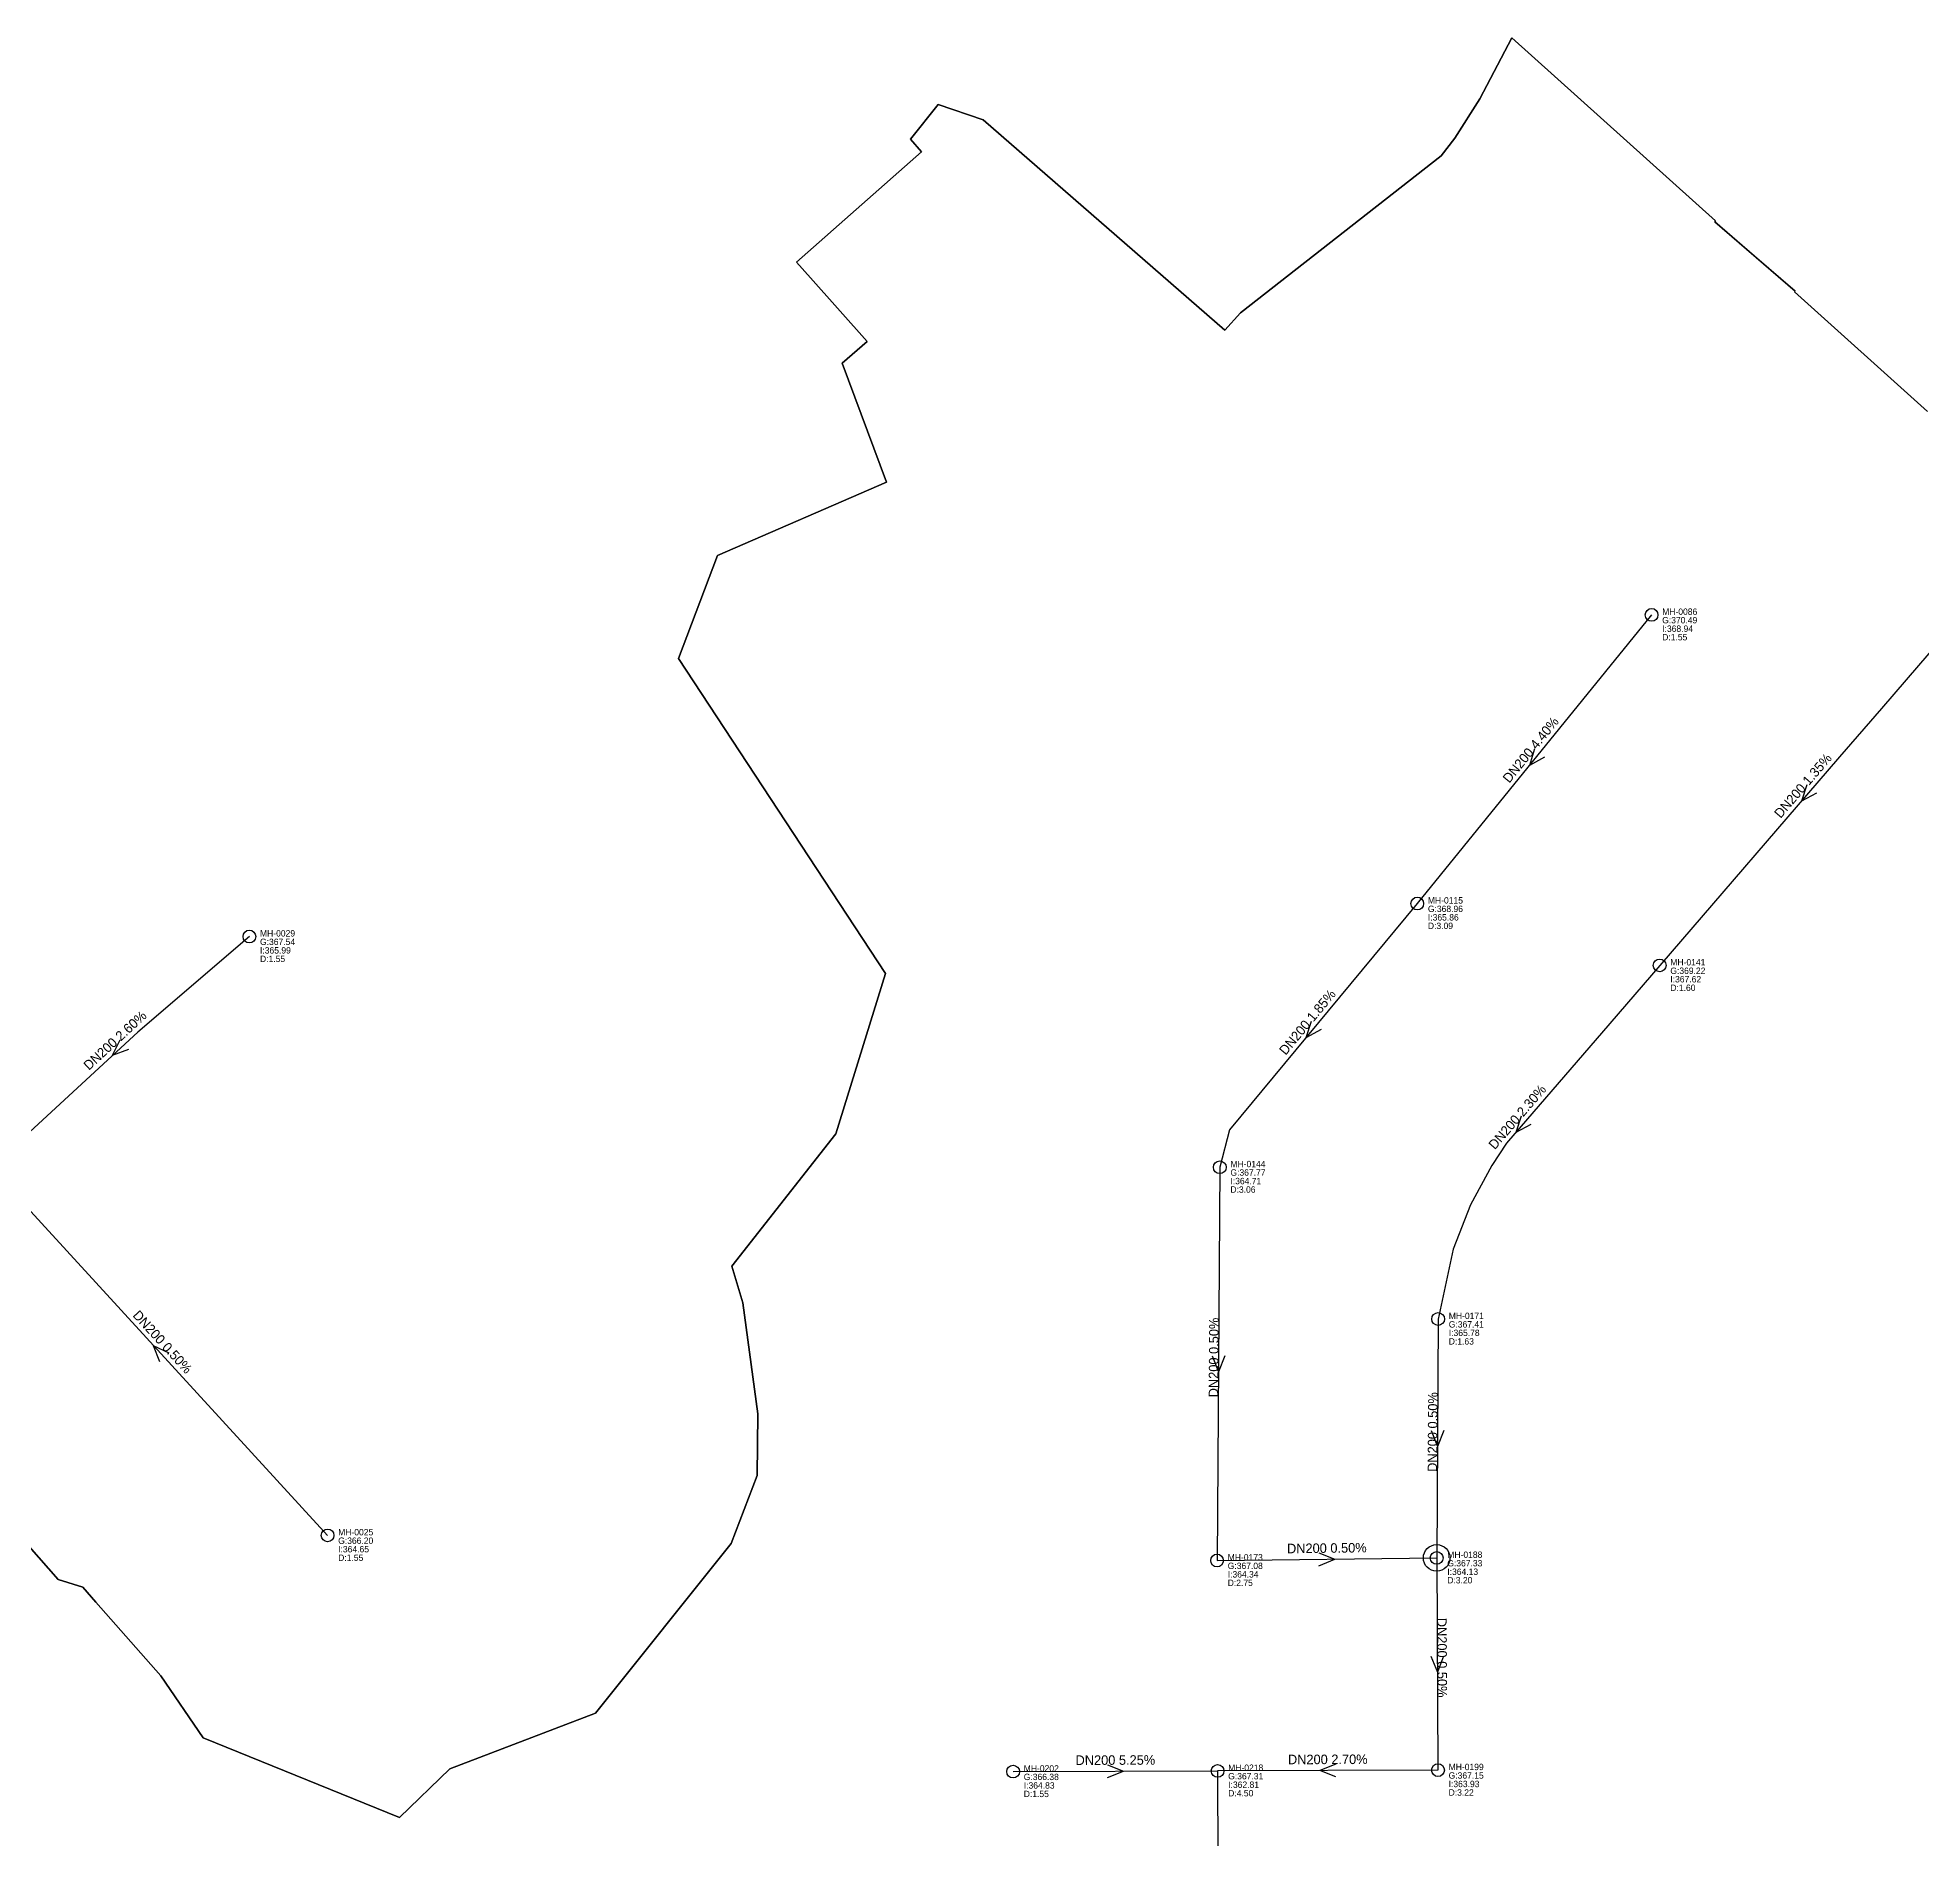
# Model space of a CAD drawing. Header units: metres. Extents: x 449149 to 451990, y 2566737 to 2570847.
# Drawn here: x 451077.6 to 451432.3, y 2569453.3 to 2569792.3 of the extents above; entities that cross this region are included whole.
import ezdxf
from ezdxf.enums import TextEntityAlignment as Align

# ---------------------------------------------------------------- set-up
doc = ezdxf.new("R2010")
doc.units = ezdxf.units.M
for name, color, linetype in [('SEW-CATCHMENT', 4, 'Continuous'), ('SEW-DROP', 6, 'Continuous'), ('SEW-LABEL', 2, 'Continuous'), ('SEW-MH', 7, 'Continuous'), ('SEW-MH-LABEL', 8, 'Continuous'), ('SEW-PIPE-DN200', 3, 'Continuous')]:
    doc.layers.add(name, color=color, linetype=linetype)

msp = doc.modelspace()

# ---------------------------------------------------------------- linework, layer by layer
at = {"layer": 'SEW-CATCHMENT'}
for points in [[(451433.22, 2569721.94), (451408.2, 2569744.44), (451408.35, 2569744.61), (451400.69, 2569751.2), (451400.69, 2569751.2), (451393.19, 2569757.65), (451393.33, 2569757.82), (451355.02, 2569792.28), (451348.99, 2569780.77), (451344.26, 2569773.36), (451341.7, 2569770.03), (451303.94, 2569740.51), (451300.98, 2569737.23), (451255.53, 2569776.82), (451247.05, 2569779.68), (451241.86, 2569773.17), (451243.95, 2569770.8), (451220.38, 2569750.06), (451223.05, 2569747.07), (451233.69, 2569735.14), (451229.02, 2569731.01), (451237.31, 2569708.66), (451205.57, 2569694.83), (451198.23, 2569675.43), (451237.15, 2569616.2), (451227.79, 2569586), (451208.23, 2569561.14), (451210.29, 2569554.2), (451213.14, 2569533.31), (451213, 2569521.72), (451208.1, 2569508.94), (451182.61, 2569476.99), (451155.18, 2569466.54), (451145.71, 2569457.39), (451108.76, 2569472.38), (451100.78, 2569484.03), (451088.58, 2569497.88), (451086.09, 2569500.7), (451081.48, 2569502.15), (451074.16, 2569510.45)], [(451074.16, 2569510.45), (451081.48, 2569502.15), (451086.09, 2569500.7), (451088.58, 2569497.88), (451100.78, 2569484.03), (451108.76, 2569472.38), (451145.71, 2569457.39), (451155.18, 2569466.54), (451182.61, 2569476.99), (451208.1, 2569508.94), (451213, 2569521.72), (451213.14, 2569533.31), (451210.29, 2569554.2), (451208.23, 2569561.14), (451227.79, 2569586), (451237.15, 2569616.2), (451198.23, 2569675.43), (451205.57, 2569694.83), (451237.31, 2569708.66), (451229.02, 2569731.01), (451233.69, 2569735.14), (451223.05, 2569747.07), (451223.05, 2569747.07), (451223.05, 2569747.07), (451220.38, 2569750.06), (451243.95, 2569770.8), (451241.86, 2569773.17), (451247.05, 2569779.68), (451255.53, 2569776.82), (451300.98, 2569737.23), (451303.94, 2569740.51), (451341.7, 2569770.03), (451344.26, 2569773.36), (451348.99, 2569780.77), (451355.02, 2569792.28), (451393.33, 2569757.82), (451393.19, 2569757.65), (451408.35, 2569744.61), (451408.2, 2569744.44), (451433.22, 2569721.94)]]:
    msp.add_lwpolyline(points, dxfattribs=at)
at = {"layer": 'SEW-DROP'}
msp.add_circle((451340.87, 2569506.21), 2.5, dxfattribs=at)
at = {"layer": 'SEW-LABEL'}
for p, q in [((451359.28, 2569658.43), (451358.32, 2569655.34)), ((451361.14, 2569656.92), (451358.32, 2569655.34)), ((451410.55, 2569651.66), (451409.5, 2569648.61)), ((451412.37, 2569650.1), (451409.5, 2569648.61)), ((451317.27, 2569607.18), (451316.28, 2569604.1)), ((451319.12, 2569605.65), (451316.28, 2569604.1)), ((451093.06, 2569603.64), (451091.66, 2569600.73)), ((451094.68, 2569601.88), (451091.66, 2569600.73)), ((451356.79, 2569589.32), (451355.74, 2569586.27)), ((451358.61, 2569587.76), (451355.74, 2569586.27)), ((451100.58, 2569543.12), (451099.43, 2569546.14)), ((451102.35, 2569544.74), (451099.43, 2569546.14)), ((451298.62, 2569544.23), (451299.8, 2569541.22)), ((451301.02, 2569544.22), (451299.8, 2569541.22)), ((451339.82, 2569530.19), (451341, 2569527.19)), ((451342.22, 2569530.18), (451341, 2569527.19)), ((451318.7, 2569507.15), (451321.71, 2569505.98)), ((451318.72, 2569504.75), (451321.71, 2569505.98)), ((451339.78, 2569487.73), (451341, 2569484.74)), ((451342.18, 2569487.74), (451341, 2569484.74)), ((451278.9, 2569467.26), (451281.91, 2569466.07)), ((451321.88, 2569467.4), (451318.88, 2569466.19)), ((451278.91, 2569464.86), (451281.91, 2569466.07)), ((451321.88, 2569465), (451318.88, 2569466.19))]:
    msp.add_line(p, q, dxfattribs=at)
at = {"layer": 'SEW-MH'}
for centre in [(451381.31, 2569683.67), (451337.22, 2569629.35), (451117.45, 2569623.14), (451382.84, 2569617.7), (451300.06, 2569579.73), (451341.15, 2569551.16), (451132.16, 2569510.45), (451299.55, 2569505.72), (451340.87, 2569506.21), (451261.17, 2569466), (451299.64, 2569466.13), (451341.12, 2569466.27)]:
    msp.add_circle(centre, 1.2, dxfattribs=at)
at = {"layer": 'SEW-PIPE-DN200'}
for points in [[(451381.31, 2569683.67), (451337.22, 2569629.35)], [(451438.1, 2569681.81), (451424.55, 2569666.08), (451416.68, 2569656.94), (451382.84, 2569617.7)], [(451337.22, 2569629.35), (451301.87, 2569586.74), (451300.06, 2569579.73)], [(451117.45, 2569623.14), (451096.45, 2569605.13), (451068.73, 2569579.62)], [(451382.84, 2569617.7), (451373.43, 2569606.78), (451354.03, 2569584.28), (451351.24, 2569580.05), (451347.26, 2569572.67), (451344, 2569564.3), (451341.15, 2569551.16), (451341.15, 2569551.16)], [(451132.16, 2569510.45), (451068.73, 2569579.62)], [(451300.06, 2569579.73), (451299.55, 2569505.72)], [(451341.15, 2569551.16), (451340.87, 2569506.21)], [(451299.55, 2569505.72), (451340.87, 2569506.21)], [(451340.87, 2569506.21), (451341.12, 2569466.27)], [(451261.17, 2569466), (451299.64, 2569466.13)], [(451341.12, 2569466.27), (451299.64, 2569466.13)], [(451299.64, 2569466.13), (451299.81, 2569415.11)]]:
    msp.add_lwpolyline(points, dxfattribs=at)

# ---------------------------------------------------------------- texts
at = {"layer": 'SEW-LABEL'}
for s, rotation, p in [('DN200 4.40%', 50.9363, (451359.26, 2569657.71)), ('DN200 1.35%', 49.2296, (451410.48, 2569650.94)), ('DN200 1.85%', 50.324, (451317.24, 2569606.46)), ('DN200 2.60%', 42.6214, (451092.77, 2569602.94)), ('DN200 2.30%', 49.2295, (451356.72, 2569588.6)), ('DN200 0.50%', 312.5214, (451100.45, 2569546.24)), ('DN200 0.50%', 89.6044, (451299.81, 2569543.92)), ('DN200 0.50%', 89.6377, (451341.01, 2569529.89)), ('DN200 0.50%', 0.6721, (451320.21, 2569507.16)), ('DN200 0.50%', -89.6443, (451340.99, 2569487.44)), ('DN200 5.25%', 0.1889, (451280.41, 2569467.27)), ('DN200 2.70%', 0.1885, (451320.38, 2569467.4))]:
    msp.add_text(s, height=1.8, rotation=rotation, dxfattribs=at).set_placement(p, align=Align.CENTER)
at = {"layer": 'SEW-MH-LABEL'}
for s, p in [('G:370.49', (451383.31, 2569682.07)), ('MH-0086', (451383.31, 2569683.67)), ('D:1.55', (451383.31, 2569678.87)), ('I:368.94', (451383.31, 2569680.47)), ('MH-0115', (451339.22, 2569629.35)), ('G:368.96', (451339.22, 2569627.75)), ('I:365.86', (451339.22, 2569626.15)), ('G:367.54', (451119.45, 2569621.54)), ('MH-0029', (451119.45, 2569623.14)), ('D:3.09', (451339.22, 2569624.55)), ('D:1.55', (451119.45, 2569618.34)), ('I:365.99', (451119.45, 2569619.94)), ('G:369.22', (451384.84, 2569616.1)), ('MH-0141', (451384.84, 2569617.7)), ('I:367.62', (451384.84, 2569614.5)), ('D:1.60', (451384.84, 2569612.9)), ('MH-0144', (451302.06, 2569579.73)), ('G:367.77', (451302.06, 2569578.13)), ('I:364.71', (451302.06, 2569576.53)), ('D:3.06', (451302.06, 2569574.93)), ('MH-0171', (451343.15, 2569551.16)), ('G:367.41', (451343.15, 2569549.56)), ('I:365.78', (451343.15, 2569547.96)), ('D:1.63', (451343.15, 2569546.36)), ('G:366.20', (451134.16, 2569508.85)), ('MH-0025', (451134.16, 2569510.45)), ('D:1.55', (451134.16, 2569505.65)), ('I:364.65', (451134.16, 2569507.25)), ('MH-0173', (451301.55, 2569505.72)), ('G:367.33', (451342.87, 2569504.61)), ('MH-0188', (451342.87, 2569506.21)), ('G:367.08', (451301.55, 2569504.12)), ('D:2.75', (451301.55, 2569500.92)), ('I:364.34', (451301.55, 2569502.52)), ('D:3.20', (451342.87, 2569501.41)), ('I:364.13', (451342.87, 2569503.01)), ('MH-0202', (451263.17, 2569466)), ('MH-0218', (451301.64, 2569466.13)), ('MH-0199', (451343.12, 2569466.27)), ('G:366.38', (451263.17, 2569464.4)), ('I:364.83', (451263.17, 2569462.8)), ('G:367.31', (451301.64, 2569464.53)), ('I:362.81', (451301.64, 2569462.93)), ('G:367.15', (451343.12, 2569464.67)), ('I:363.93', (451343.12, 2569463.07)), ('D:1.55', (451263.17, 2569461.2)), ('D:4.50', (451301.64, 2569461.33)), ('D:3.22', (451343.12, 2569461.47))]:
    msp.add_text(s, height=1.2, dxfattribs=at).set_placement(p)

doc.saveas('drawing.dxf')
